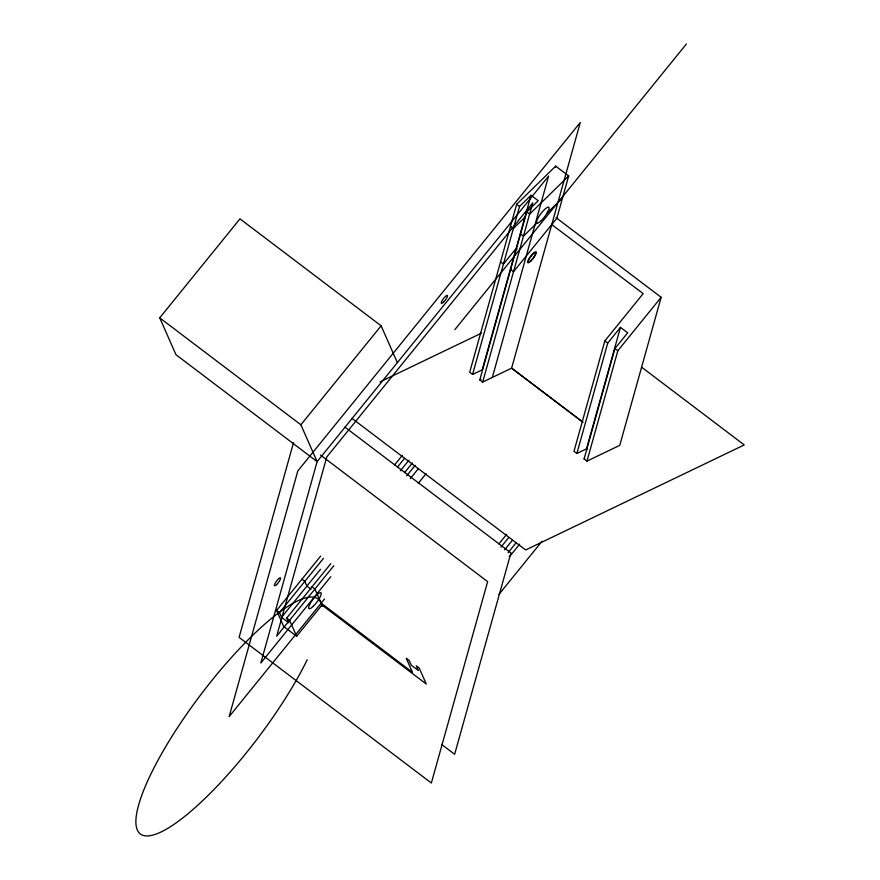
<?xml version="1.0" encoding="UTF-8"?>
<svg xmlns="http://www.w3.org/2000/svg" width="880" height="880" viewBox="0 0 880 880"><rect width="100%" height="100%" fill="white"/><g stroke="black" fill="none" stroke-linecap="round" stroke-linejoin="round"><path stroke-width="1.32" d="M293.546 442.563L239.096 637.351L431.354 783.024L487.641 581.647L320.507 455.015M511.434 268.543L510.642 269.533L513.524 271.711L556.853 218.273L568.667 175.967L555.698 166.133L516.648 204.281L469.689 372.251L472.582 374.429L482.218 369.798L531.014 195.25L538.23 200.706L526.746 211.926L479.787 379.896L482.669 382.085L511.676 368.148L582.967 422.224L511.599 368.181L580.294 122.463L297.836 470.899L229.152 716.606L324.533 598.994M472.582 374.429L519.53 206.47L531.014 195.25M482.669 382.085L532.763 202.873L326.766 456.995L276.672 636.196L333.795 565.73M492.316 377.443L548.603 176.077L317.119 461.626L260.832 663.003L330.792 576.697M555.313 167.519L555.698 166.133M551.749 224.554L643.17 293.634L604.846 340.901L573.991 451.275L576.873 453.453L586.52 448.822L620.477 327.371L627.682 332.827L614.944 348.546L584.089 458.92L586.971 461.109L619.762 445.346L661.144 297.297L556.039 217.657M576.873 453.453L607.728 343.09L620.477 327.371M586.971 461.109L617.826 350.735L661.144 297.297M159.72 317.845L300.872 424.787L317.119 461.626L175.967 354.684L159.72 317.845L239.976 218.856L381.128 325.798L397.375 362.637M300.872 424.787L381.128 325.798M454.916 329.549L686.4 44M312.037 586.828L314.919 589.017L321.97 605.011L296.637 636.262L283.657 626.428L276.606 610.434L320.683 556.072M394.603 464.871L402.369 455.29M330.77 563.717L286.704 618.079L288.772 622.787L281.567 617.32L279.488 612.623L323.565 558.25M397.485 467.06L404.393 458.546M281.567 617.32L320.507 569.294M400.345 470.8L408.969 460.163M404.701 472.527L412.467 462.935M406.725 475.772L415.162 465.366M410.256 478.665L418.418 468.6M418.264 483.373L426.085 473.671M498.905 543.895L506.671 534.314M500.929 547.151L508.695 537.57M504.647 549.824L512.402 540.254M508.134 552.607L515.9 543.026M509.3 556.919L519.651 544.148M498.806 594.55L542.003 541.266M524.854 217.283L513.37 228.503L510.488 226.314M568.667 175.967L529.628 214.115L526.746 211.926M536.833 223.091L523.468 236.148L520.575 233.97M547.173 212.993L562.507 198.011M380.072 381.876L481.404 333.19M479.787 379.896L480.997 379.313M584.089 458.92L584.694 458.634M516.648 204.281L519.53 206.47M517.077 249.029L516.175 248.347L503.426 264.066L500.544 261.877M641.564 367.136L744.249 444.939L525.657 549.967L351.967 418.374M604.846 340.901L607.728 343.09M614.944 348.546L617.826 350.735M586.52 448.822L587.422 449.504M344.894 427.119L510.928 552.915L454.641 754.292L441.529 744.359M301.939 579.183L304.832 581.372L306.9 586.069L311.025 589.193M321.156 603.163L412.467 672.32L406.241 658.207L409.123 660.385L411.202 665.093L418.407 670.56L416.339 665.852L419.221 668.041L426.272 684.024L320.936 604.219M276.606 610.434L279.488 612.623M286.704 618.079L289.586 620.268L296.637 636.262M307.208 659.769A147.334 35.827 -52.9 0 1 157.157 833.668A147.334 35.827 -52.9 0 1 193.281 704.825A147.334 35.827 -52.9 0 1 322.157 606.452M531.08 260.425A5.753 1.397 -52.9 0 0 535.48 252.736A5.753 1.397 -52.9 0 0 529.353 258.687A5.753 1.397 -52.9 0 0 531.08 260.425M276.617 584.573A4.972 1.21 -52.9 0 0 280.522 577.874A4.972 1.21 -52.9 0 0 275.253 582.923A4.972 1.21 -52.9 0 0 276.617 584.573M443.531 302.159A4.972 1.21 -52.9 0 0 447.425 295.46A4.972 1.21 -52.9 0 0 442.167 300.498A4.972 1.21 -52.9 0 0 443.531 302.159M313.39 606.155A9.944 2.42 -52.9 0 0 321.013 592.834A9.944 2.42 -52.9 0 0 310.42 603.141A9.944 2.42 -52.9 0 0 313.39 606.155M541.288 220.561A9.944 2.42 -52.9 0 0 548.878 207.273A9.944 2.42 -52.9 0 0 538.274 217.613A9.944 2.42 -52.9 0 0 541.288 220.561M530.904 261.019A6.842 1.661 -52.9 0 0 536.151 251.867A6.842 1.661 -52.9 0 0 528.858 258.951A6.842 1.661 -52.9 0 0 530.904 261.019"/></g></svg>
